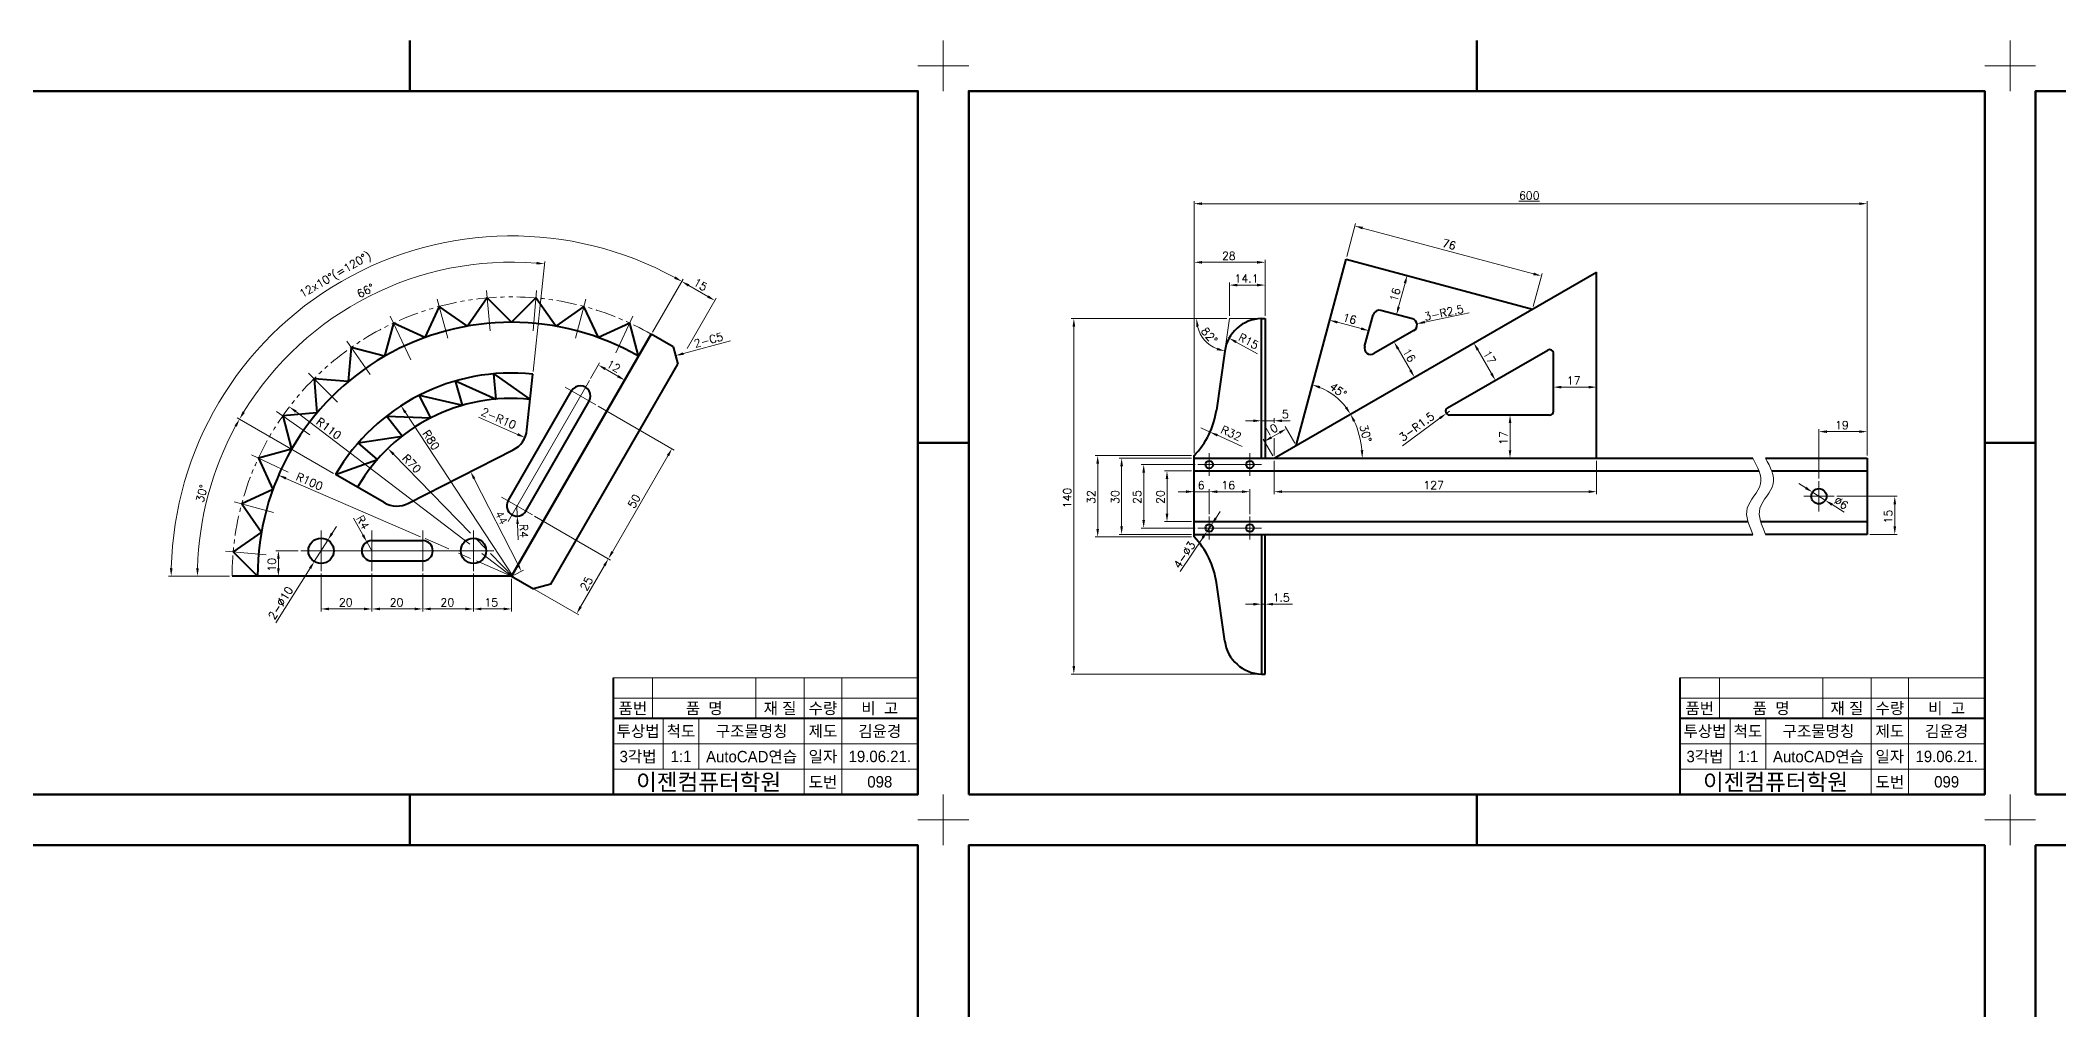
# Model space of a CAD drawing. Header units: millimetres. Extents: x 0 to 4210, y 0 to 2980.
# Drawn here: x 3005 to 3799, y 2598 to 2980 of the extents above; entities that cross this region are included whole.
import ezdxf
from ezdxf.enums import TextEntityAlignment as Align

# ---------------------------------------------------------------- set-up
doc = ezdxf.new("R2010")
doc.units = ezdxf.units.MM
doc.linetypes.add('PHANTOM2', pattern=[31.75, 15.875, -3.175, 3.175, -3.175, 3.175, -3.175])
for name, color, linetype, lineweight in [('가는선', 1, 'Continuous', 13), ('가상선', 1, 'PHANTOM2', 13), ('구분선', 1, 'PHANTOM2', 13), ('문자', 2, 'Continuous', 20), ('외곽선', 4, 'Continuous', 70), ('외형선', 3, 'Continuous', 40), ('치수선', 1, 'Continuous', 13)]:
    doc.layers.add(name, color=color, linetype=linetype, lineweight=lineweight)
doc.styles.get("Standard").update_dxf_attribs({"font": 'romans.shx'})
doc.styles.add('한글', font='')
doc.styles.get('한글').set_extended_font_data('Gulim')

msp = doc.modelspace()

# ---------------------------------------------------------------- linework, layer by layer
at = {"layer": '가는선', "ltscale": 0.5}
for p, q in [((3230, 2729), (3350, 2729)), ((3245.58, 2729), (3245.58, 2713)), ((3286.22, 2729), (3286.22, 2713)), ((3305.27, 2729), (3305.27, 2683)), ((3320.01, 2729), (3320.01, 2683)), ((3650, 2729), (3770, 2729)), ((3665.58, 2729), (3665.58, 2713)), ((3706.22, 2729), (3706.22, 2713)), ((3725.27, 2729), (3725.27, 2683)), ((3740.01, 2729), (3740.01, 2683)), ((3230, 2721), (3350, 2721)), ((3650, 2721), (3770, 2721)), ((3249.73, 2713), (3249.73, 2693)), ((3263.8, 2713), (3263.8, 2693)), ((3669.73, 2713), (3669.73, 2693)), ((3683.8, 2713), (3683.8, 2693)), ((3230, 2703), (3350, 2703)), ((3650, 2703), (3770, 2703)), ((3230, 2693), (3350, 2693)), ((3650, 2693), (3770, 2693))]:
    msp.add_line(p, q, dxfattribs=at)
for points in [[(3678.72, 2815.45), (3681.71, 2805.32), (3676.5, 2795.71), (3678.72, 2785.45)], [(3683.72, 2815.45), (3686.71, 2805.32), (3681.5, 2795.71), (3683.72, 2785.45)]]:
    msp.add_spline(points, degree=3, dxfattribs=at)
at = {"layer": '가상선', "ltscale": 0.5}
msp.add_arc((3190.06, 2768.98), 110, 60, 180, dxfattribs=at)
at = {"layer": '구분선', "ltscale": 0.5}
for points in [[(3350, 2970), (3360, 2970), (3360, 2980)], [(3360, 2980), (3360, 2970), (3370, 2970)], [(3360, 2980), (3360, 2970), (3370, 2970)], [(3770, 2970), (3780, 2970), (3780, 2980)], [(3780, 2980), (3780, 2970), (3790, 2970)], [(3780, 2980), (3780, 2970), (3790, 2970)], [(3360, 2960), (3360, 2970), (3350, 2970)], [(3370, 2970), (3360, 2970), (3360, 2960)], [(3370, 2970), (3360, 2970), (3360, 2960)], [(3780, 2960), (3780, 2970), (3770, 2970)], [(3790, 2970), (3780, 2970), (3780, 2960)], [(3790, 2970), (3780, 2970), (3780, 2960)], [(3350, 2673), (3360, 2673), (3360, 2683)], [(3350, 2673), (3360, 2673), (3360, 2683)], [(3360, 2683), (3360, 2673), (3370, 2673)], [(3360, 2683), (3360, 2673), (3370, 2673)], [(3360, 2683), (3360, 2673), (3370, 2673)], [(3360, 2683), (3360, 2673), (3370, 2673)], [(3770, 2673), (3780, 2673), (3780, 2683)], [(3770, 2673), (3780, 2673), (3780, 2683)], [(3780, 2683), (3780, 2673), (3790, 2673)], [(3780, 2683), (3780, 2673), (3790, 2673)], [(3780, 2683), (3780, 2673), (3790, 2673)], [(3780, 2683), (3780, 2673), (3790, 2673)], [(3360, 2663), (3360, 2673), (3350, 2673)], [(3370, 2673), (3360, 2673), (3360, 2663)], [(3370, 2673), (3360, 2673), (3360, 2663)], [(3780, 2663), (3780, 2673), (3770, 2673)], [(3790, 2673), (3780, 2673), (3780, 2663)], [(3790, 2673), (3780, 2673), (3780, 2663)]]:
    msp.add_lwpolyline(points, dxfattribs=at)
at = {"layer": '외곽선', "ltscale": 0.5}
for p, q in [((3150, 2980), (3150, 2970)), ((3570, 2980), (3570, 2970)), ((3150, 2970), (3150, 2960)), ((3570, 2970), (3570, 2960)), ((3350, 2821.5), (3360, 2821.5)), ((3370, 2821.5), (3360, 2821.5)), ((3370, 2821.5), (3360, 2821.5)), ((3770, 2821.5), (3780, 2821.5)), ((3790, 2821.5), (3780, 2821.5)), ((3790, 2821.5), (3780, 2821.5)), ((3350, 2683), (3350, 2729)), ((3770, 2683), (3770, 2729)), ((3150, 2683), (3150, 2673)), ((3150, 2683), (3150, 2673)), ((3570, 2683), (3570, 2673)), ((3570, 2683), (3570, 2673)), ((3150, 2673), (3150, 2663)), ((3570, 2673), (3570, 2663))]:
    msp.add_line(p, q, dxfattribs=at)
for points in [[(2950, 2683), (3350, 2683), (3350, 2960), (2950, 2960)], [(3370, 2683), (3770, 2683), (3770, 2960), (3370, 2960)], [(3790, 2683), (4190, 2683), (4190, 2960), (3790, 2960)], [(2950, 2386), (3350, 2386), (3350, 2663), (2950, 2663)], [(3370, 2386), (3770, 2386), (3770, 2663), (3370, 2663)], [(3790, 2386), (4190, 2386), (4190, 2663), (3790, 2663)]]:
    msp.add_lwpolyline(points, close=True, dxfattribs=at)
at = {"layer": '외형선', "ltscale": 0.5}
for p, q in [((3498.88, 2820.45), (3518.55, 2893.86)), ((3518.55, 2893.86), (3591.96, 2874.19)), ((3490.22, 2815.45), (3617.22, 2888.77)), ((3617.22, 2815.45), (3617.22, 2888.77)), ((3180.47, 2878.56), (3172.69, 2867.46)), ((3190.06, 2868.98), (3180.47, 2878.56)), ((3199.65, 2878.56), (3190.06, 2868.98)), ((3207.42, 2867.46), (3199.65, 2878.56)), ((3143.57, 2868.68), (3140.06, 2855.58)), ((3155.86, 2862.95), (3143.57, 2868.68)), ((3161.59, 2875.23), (3155.86, 2862.95)), ((3172.69, 2867.46), (3161.59, 2875.23)), ((3218.53, 2875.23), (3207.42, 2867.46)), ((3224.26, 2862.95), (3218.53, 2875.23)), ((3236.55, 2868.68), (3224.26, 2862.95)), ((3240.06, 2855.58), (3236.55, 2868.68)), ((3485.22, 2815.45), (3485.22, 2870.45)), ((3485.22, 2870.45), (3486.72, 2870.45)), ((3486.72, 2870.45), (3486.72, 2815.45)), ((3525.89, 2859.45), (3529.21, 2871.85)), ((3544.67, 2870.29), (3532.27, 2873.62)), ((3190.06, 2768.98), (3245.06, 2864.24)), ((3245.06, 2864.24), (3190.06, 2768.98)), ((3253.72, 2859.24), (3245.06, 2864.24)), ((3545.28, 2865.71), (3529.56, 2856.64)), ((3126.97, 2859.09), (3125.78, 2845.59)), ((3140.06, 2855.58), (3126.97, 2859.09)), ((3205.55, 2765.81), (3255.55, 2852.41)), ((3253.72, 2859.24), (3255.55, 2852.41)), ((3470.8, 2857.54), (3467.55, 2834.39)), ((3558.51, 2835.25), (3597.97, 2858.03)), ((3600.22, 2833.95), (3600.22, 2856.73)), ((3125.78, 2845.59), (3112.28, 2846.76)), ((3112.28, 2846.76), (3113.45, 2833.26)), ((3170.76, 2836.27), (3168.01, 2845.88)), ((3168.01, 2845.88), (3183.96, 2838.72)), ((3183.96, 2838.72), (3183.09, 2848.68)), ((3183.09, 2848.68), (3197.38, 2838.6)), ((3196.11, 2826.56), (3198.42, 2848.54)), ((3158.28, 2831.35), (3153.74, 2840.26)), ((3153.74, 2840.26), (3170.76, 2836.27)), ((3188.7, 2798.63), (3213.7, 2841.93)), ((3195.63, 2794.63), (3220.63, 2837.93)), ((3113.45, 2833.26), (3099.95, 2832.08)), ((3099.95, 2832.08), (3103.46, 2818.98)), ((3146.96, 2824.14), (3140.81, 2832.02)), ((3140.81, 2832.02), (3158.28, 2831.35)), ((3598.72, 2832.45), (3559.26, 2832.45)), ((3129.68, 2821.47), (3146.96, 2824.14)), ((3137.23, 2814.91), (3129.68, 2821.47)), ((3103.46, 2818.98), (3090.37, 2815.47)), ((3090.37, 2815.47), (3096.09, 2803.18)), ((3120.78, 2808.98), (3137.23, 2814.91)), ((3149.46, 2797.68), (3190.71, 2818.69)), ((3458.72, 2784.45), (3458.72, 2816.45)), ((3458.72, 2800.45), (3458.72, 2815.45)), ((3458.72, 2815.45), (3618.72, 2815.45)), ((3458.72, 2800.45), (3458.72, 2812.95)), ((3618.72, 2815.45), (3678.72, 2815.45)), ((3683.72, 2815.45), (3723.72, 2815.45)), ((3723.72, 2815.45), (3723.72, 2785.45)), ((3139.92, 2797.93), (3120.78, 2808.98)), ((3458.72, 2810.45), (3681.12, 2810.45)), ((3686.12, 2810.45), (3723.72, 2810.45)), ((3096.09, 2803.18), (3083.81, 2797.45)), ((3083.81, 2797.45), (3091.58, 2786.35)), ((3458.72, 2790.45), (3676.77, 2790.45)), ((3681.77, 2790.45), (3723.72, 2790.45)), ((3091.58, 2786.35), (3080.48, 2778.57)), ((3135.06, 2782.98), (3155.06, 2782.98)), ((3458.72, 2785.45), (3678.72, 2785.45)), ((3485.22, 2785.45), (3485.22, 2730.45)), ((3486.72, 2730.45), (3486.72, 2785.45)), ((3723.72, 2785.45), (3683.72, 2785.45)), ((3080.48, 2778.57), (3090.06, 2768.98)), ((3135.06, 2774.98), (3155.06, 2774.98)), ((3190.06, 2768.98), (3080.06, 2768.98)), ((3190.06, 2768.98), (3198.72, 2763.98)), ((3205.55, 2765.81), (3198.72, 2763.98)), ((3470.8, 2743.35), (3467.55, 2766.51)), ((3230, 2729), (3230, 2721)), ((3485.22, 2730.45), (3486.72, 2730.45)), ((3650, 2729), (3650, 2721)), ((3230, 2721), (3230, 2713)), ((3650, 2721), (3650, 2713)), ((3230, 2713), (3350, 2713)), ((3230, 2713), (3230, 2693)), ((3650, 2713), (3770, 2713)), ((3650, 2713), (3650, 2693)), ((3230, 2693), (3230, 2683)), ((3650, 2693), (3650, 2683))]:
    msp.add_line(p, q, dxfattribs=at)
for centre, radius in [((3464.72, 2812.95), 1.5), ((3480.72, 2812.95), 1.5), ((3704.72, 2800.45), 3), ((3464.72, 2787.95), 1.5), ((3480.72, 2787.95), 1.5), ((3115.06, 2778.98), 5), ((3175.06, 2778.98), 5)]:
    msp.add_circle(centre, radius, dxfattribs=at)
for centre, radius, start, end in [((3190.06, 2768.98), 100, 60, 180), ((3485.66, 2855.45), 15, 91.68172, 172), ((3531.63, 2871.2), 2.5, 75, 165), ((3544.03, 2867.88), 2.5, 300, 75), ((3528.31, 2858.8), 2.5, 165, 300), ((3598.72, 2856.73), 1.5, 0, 120), ((3190.06, 2768.98), 80, 84, 150), ((3190.06, 2768.98), 70, 84, 150), ((3217.17, 2839.93), 4, 330, 150), ((3435.86, 2838.84), 32, 315.58196, 352), ((3559.26, 2833.95), 1.5, 120, 270), ((3598.72, 2833.95), 1.5, 270, 0), ((3186.17, 2827.6), 10, 297, 354), ((3144.92, 2806.59), 10, 240, 297), ((3192.17, 2796.63), 4, 150, 330), ((3135.06, 2778.98), 4, 90, 270), ((3155.06, 2778.98), 4, 270, 90), ((3435.86, 2762.05), 32, 8, 44.41804), ((3485.66, 2745.44), 15, 188, 268.31828)]:
    msp.add_arc(centre, radius, start, end, dxfattribs=at)
at = {"layer": '치수선', "ltscale": 0.5}
for p, q in [((3458.72, 2893.59), (3458.72, 2916.68)), ((3723.72, 2826.9), (3723.72, 2916.68)), ((3720.57, 2915.68), (3461.87, 2915.68)), ((3518.81, 2894.82), (3522.3, 2907.86)), ((3525.08, 2906.08), (3592.41, 2888.04)), ((3458.72, 2817.45), (3458.72, 2893.59)), ((3461.87, 2892.59), (3483.57, 2892.59)), ((3486.72, 2884.61), (3486.72, 2893.59)), ((3472.62, 2871.45), (3472.62, 2884.61)), ((3486.72, 2871.45), (3486.72, 2884.61)), ((3539.27, 2875), (3541.78, 2884.37)), ((3592.22, 2875.15), (3595.71, 2888.19)), ((3164.95, 2862.68), (3160.81, 2878.13)), ((3181.61, 2865.61), (3180.21, 2881.55)), ((3198.51, 2865.61), (3199.91, 2881.55)), ((3215.16, 2862.68), (3219.31, 2878.13)), ((3475.77, 2883.61), (3483.57, 2883.61)), ((3150.33, 2854.17), (3142.3, 2871.39)), ((3231.05, 2856.89), (3237.81, 2871.39)), ((3471.62, 2870.45), (3410.41, 2870.45)), ((3471.62, 2870.45), (3458.69, 2870.45)), ((3470.8, 2857.54), (3472.62, 2870.45)), ((3472.62, 2870.45), (3485.22, 2870.45)), ((3485.22, 2870.45), (3472.62, 2870.45)), ((3524.51, 2866.46), (3515.14, 2868.97)), ((3566.98, 2872.71), (3549.56, 2869.04)), ((3134.42, 2848.44), (3125.24, 2861.55)), ((3257.68, 2856.64), (3276.28, 2861.63)), ((3411.41, 2867.3), (3411.41, 2733.6)), ((3483.69, 2856.55), (3475.29, 2861.2)), ((3539.05, 2858.48), (3543.9, 2850.08)), ((3570.42, 2858.12), (3575.77, 2848.85)), ((3121.47, 2837.57), (3110.16, 2848.88)), ((3188.67, 2790.57), (3220.67, 2846)), ((3211.1, 2843.43), (3223.23, 2836.43)), ((3603.37, 2843.42), (3614.07, 2843.42)), ((3110.6, 2824.62), (3097.49, 2833.8)), ((3224.1, 2835.93), (3254.03, 2818.65)), ((3482.07, 2830.19), (3478.92, 2830.19)), ((3490.22, 2830.19), (3485.22, 2830.19)), ((3490.22, 2829.43), (3490.22, 2831.19)), ((3493.37, 2830.19), (3496.52, 2830.19)), ((3540.81, 2820.37), (3555.51, 2831.19)), ((3559.26, 2833.95), (3558.05, 2833.06)), ((3583.13, 2829.3), (3583.13, 2818.6)), ((3477.71, 2820.07), (3467.93, 2824.45)), ((3489.72, 2816.31), (3485.91, 2822.91)), ((3492.34, 2825.47), (3489.13, 2823.62)), ((3490.22, 2816.45), (3490.22, 2823.28)), ((3498.38, 2821.31), (3494.57, 2827.91)), ((3704.72, 2807.45), (3704.72, 2826.9)), ((3707.87, 2825.9), (3720.57, 2825.9)), ((3723.72, 2816.45), (3723.72, 2826.9)), ((3102.15, 2809.98), (3087.65, 2816.74)), ((3251.59, 2816.42), (3229.74, 2778.58)), ((3457.72, 2816.45), (3419.79, 2816.45)), ((3420.79, 2813.3), (3420.79, 2787.6)), ((3457.72, 2815.45), (3429.22, 2815.45)), ((3459.22, 2812.95), (3437.9, 2812.95)), ((3460.22, 2812.95), (3485.22, 2812.95)), ((3464.72, 2817.45), (3464.72, 2808.45)), ((3480.72, 2817.45), (3480.72, 2808.45)), ((3490.22, 2814.45), (3490.22, 2801.25)), ((3617.22, 2814.45), (3617.22, 2801.25)), ((3175.35, 2807.34), (3192.47, 2773.74)), ((3430.22, 2812.3), (3430.22, 2788.6)), ((3438.9, 2809.8), (3438.9, 2791.1)), ((3457.72, 2810.45), (3447.08, 2810.45)), ((3448.08, 2807.3), (3448.08, 2793.6)), ((3699.53, 2803.75), (3696.87, 2805.44)), ((3704.72, 2806.45), (3704.72, 2794.45)), ((3096.36, 2794.09), (3080.91, 2798.23)), ((3186.1, 2800.13), (3198.23, 2793.13)), ((3455.57, 2802.25), (3452.42, 2802.25)), ((3464.72, 2802.25), (3458.72, 2802.25)), ((3464.72, 2793.45), (3464.72, 2803.25)), ((3467.87, 2802.25), (3471.02, 2802.25)), ((3467.87, 2802.25), (3477.57, 2802.25)), ((3480.72, 2793.45), (3480.72, 2803.25)), ((3493.37, 2802.25), (3614.07, 2802.25)), ((3698.72, 2800.45), (3710.72, 2800.45)), ((3702.18, 2802.06), (3707.25, 2798.84)), ((3714.62, 2794.15), (3709.91, 2797.15)), ((3711.72, 2800.45), (3735.58, 2800.45)), ((3734.58, 2797.3), (3734.58, 2788.6)), ((3199.1, 2792.63), (3229.03, 2775.35)), ((3457.72, 2790.45), (3447.08, 2790.45)), ((3465.55, 2789.2), (3463.88, 2786.7)), ((3464.72, 2792.45), (3464.72, 2783.45)), ((3467.29, 2791.82), (3469.04, 2794.44)), ((3480.72, 2792.45), (3480.72, 2783.45)), ((3115.06, 2786.98), (3115.06, 2770.98)), ((3135.06, 2786.98), (3135.06, 2770.98)), ((3155.06, 2786.98), (3155.06, 2770.98)), ((3175.06, 2786.98), (3175.06, 2770.98)), ((3457.72, 2784.45), (3419.79, 2784.45)), ((3457.72, 2785.45), (3429.22, 2785.45)), ((3459.22, 2787.95), (3437.9, 2787.95)), ((3453.28, 2770.77), (3462.14, 2784.08)), ((3460.22, 2787.95), (3485.22, 2787.95)), ((3724.72, 2785.45), (3735.58, 2785.45)), ((3093.43, 2777.44), (3077.49, 2778.83)), ((3107.06, 2778.98), (3183.06, 2778.98)), ((3190.95, 2769.44), (3194.79, 2771.39)), ((3482.07, 2757.95), (3478.92, 2757.95)), ((3485.22, 2757.95), (3486.72, 2757.95)), ((3489.87, 2757.95), (3497.49, 2757.95)), ((3484.22, 2730.45), (3410.41, 2730.45))]:
    msp.add_line(p, q, dxfattribs=at)
at = {"layer": '치수선', "color": 1, "ltscale": 0.5}
for p, q in [((3198.53, 2849.54), (3203.09, 2892.97)), ((3245.56, 2865.11), (3257.57, 2885.91)), ((3259.15, 2858.65), (3270.56, 2878.41)), ((3267.33, 2879.12), (3259.79, 2883.47)), ((3221.17, 2846.86), (3224.72, 2853.02)), ((3226.95, 2850.58), (3231.88, 2847.73)), ((3119.91, 2809.48), (3082.09, 2831.32)), ((3173.6, 2781.54), (3105.11, 2833.79)), ((3190.93, 2768.48), (3148.23, 2833.45)), ((3177.05, 2831.63), (3192.43, 2824.84)), ((3173.92, 2785.91), (3143.57, 2817.02)), ((3154.2, 2784.53), (3101.2, 2807.51)), ((3127.81, 2791.8), (3131.54, 2785.2)), ((3192.17, 2796.63), (3192.31, 2792.63)), ((3192.63, 2783.34), (3192.41, 2789.49)), ((3117.72, 2783.22), (3112.4, 2774.75)), ((3119.39, 2785.88), (3121.07, 2788.55)), ((3135.06, 2778.98), (3133.09, 2782.46)), ((3165.33, 2779.71), (3155.99, 2783.76)), ((3179.68, 2780.01), (3176.24, 2783.54)), ((3106.06, 2778.98), (3097.25, 2778.98)), ((3098.25, 2775.83), (3098.25, 2772.13)), ((3173.9, 2775.99), (3169.21, 2778.02)), ((3190.06, 2768.98), (3176.27, 2774.96)), ((3190.06, 2768.98), (3178.35, 2777.92)), ((3190.93, 2768.48), (3181.78, 2777.85)), ((3226.59, 2773.12), (3217.24, 2756.92)), ((3079.06, 2768.98), (3055.04, 2768.98)), ((3079.06, 2768.98), (3065.39, 2768.98)), ((3097.21, 2750.56), (3110.73, 2772.08)), ((3115.06, 2769.98), (3115.06, 2755.07)), ((3135.06, 2769.98), (3135.06, 2755.07)), ((3155.06, 2769.98), (3155.06, 2755.07)), ((3175.06, 2769.98), (3175.06, 2755.07)), ((3190.06, 2767.98), (3190.06, 2755.07)), ((3190.93, 2768.48), (3216.53, 2753.7)), ((3118.21, 2756.07), (3131.91, 2756.07)), ((3138.21, 2756.07), (3151.91, 2756.07)), ((3158.21, 2756.07), (3171.91, 2756.07)), ((3178.21, 2756.07), (3186.91, 2756.07))]:
    msp.add_line(p, q, dxfattribs=at)
at = {"layer": '치수선'}
msp.add_line((3465.06, 2825.74), (3461.36, 2827.4), dxfattribs=at)
at = {"layer": '치수선', "color": 1, "ltscale": 0.5}
for radius, start, end in [(134.01, 61.34676, 178.65324), (123.67, 85.45942, 148.54058), (123.67, 151.45942, 178.54058)]:
    msp.add_arc((3190.06, 2768.98), radius, start, end, dxfattribs=at)
at = {"layer": '치수선', "ltscale": 0.5}
for centre, radius, start, end in [((3472.62, 2870.45), 12.92, 193.99967, 248.00033), ((3498.88, 2820.45), 24.75, 37.29642, 67.70358), ((3490.22, 2815.45), 34.75, 5.19514, 24.80486)]:
    msp.add_arc(centre, radius, start, end, dxfattribs=at)
for points in [[(3461.87, 2916.2), (3461.87, 2915.15), (3458.72, 2915.68)], [(3720.57, 2916.2), (3720.57, 2915.15), (3723.72, 2915.68)], [(3525.22, 2906.59), (3524.95, 2905.57), (3522.04, 2906.9)], [(3461.87, 2893.11), (3461.87, 2892.06), (3458.72, 2892.59)], [(3483.57, 2893.11), (3483.57, 2892.06), (3486.72, 2892.59)], [(3541.27, 2884.51), (3542.29, 2884.24), (3542.6, 2887.41)], [(3592.54, 2888.55), (3592.27, 2887.53), (3595.45, 2887.23)], [(3475.77, 2884.14), (3475.77, 2883.09), (3472.62, 2883.61)], [(3483.57, 2884.14), (3483.57, 2883.09), (3486.72, 2883.61)], [(3410.88, 2867.3), (3411.93, 2867.3), (3411.41, 2870.45)], [(3459.55, 2867.26), (3460.6, 2867.39), (3459.69, 2870.45)], [(3515.28, 2869.48), (3515, 2868.47), (3512.1, 2869.79)], [(3538.76, 2875.14), (3539.78, 2874.87), (3538.45, 2871.96)], [(3549.45, 2869.56), (3549.66, 2868.53), (3546.47, 2868.39)], [(3475.55, 2861.66), (3475.04, 2860.74), (3472.54, 2862.72)], [(3524.64, 2866.97), (3524.37, 2865.96), (3527.55, 2865.65)], [(3539.51, 2858.74), (3538.6, 2858.22), (3537.48, 2861.21)], [(3570.87, 2858.38), (3569.96, 2857.85), (3568.84, 2860.84)], [(3257.81, 2856.14), (3254.63, 2855.83), (3257.54, 2857.15)], [(3467.91, 2858.97), (3467.64, 2857.96), (3470.82, 2857.65)], [(3544.36, 2850.34), (3543.45, 2849.82), (3545.48, 2847.35)], [(3576.22, 2849.11), (3575.31, 2848.59), (3577.34, 2846.12)], [(3508.1, 2842.85), (3508.43, 2843.85), (3505.28, 2844.36)], [(3603.37, 2843.94), (3603.37, 2842.89), (3600.22, 2843.42)], [(3614.07, 2843.94), (3614.07, 2842.89), (3617.22, 2843.42)], [(3482.07, 2830.71), (3482.07, 2829.66), (3485.22, 2830.19)], [(3493.37, 2830.71), (3493.37, 2829.66), (3490.22, 2830.19)], [(3519, 2835.74), (3518.13, 2835.16), (3520.31, 2832.82)], [(3521.3, 2829.79), (3522.23, 2830.27), (3520.31, 2832.82)], [(3555.2, 2831.61), (3555.82, 2830.77), (3558.05, 2833.06)], [(3582.6, 2829.3), (3583.65, 2829.3), (3583.13, 2832.45)], [(3468.14, 2824.93), (3467.71, 2823.98), (3465.06, 2825.74)], [(3488.87, 2824.08), (3489.4, 2823.17), (3486.41, 2822.05)], [(3492.08, 2825.93), (3492.6, 2825.02), (3495.07, 2827.05)], [(3707.87, 2826.42), (3707.87, 2825.37), (3704.72, 2825.9)], [(3720.57, 2826.42), (3720.57, 2825.37), (3723.72, 2825.9)], [(3251.14, 2816.68), (3252.05, 2816.16), (3253.17, 2819.15)], [(3420.27, 2813.3), (3421.32, 2813.3), (3420.79, 2816.45)], [(3429.69, 2812.3), (3430.74, 2812.3), (3430.22, 2815.45)], [(3438.37, 2809.8), (3439.42, 2809.8), (3438.9, 2812.95)], [(3525.35, 2818.62), (3524.3, 2818.57), (3524.97, 2815.45)], [(3582.6, 2818.6), (3583.65, 2818.6), (3583.13, 2815.45)], [(3175.82, 2807.57), (3174.88, 2807.1), (3173.92, 2810.14)], [(3447.55, 2807.3), (3448.6, 2807.3), (3448.08, 2810.45)], [(3455.57, 2802.78), (3455.57, 2801.73), (3458.72, 2802.25)], [(3467.87, 2802.78), (3467.87, 2801.73), (3464.72, 2802.25)], [(3477.57, 2802.78), (3477.57, 2801.73), (3480.72, 2802.25)], [(3493.37, 2802.78), (3493.37, 2801.73), (3490.22, 2802.25)], [(3614.07, 2802.78), (3614.07, 2801.73), (3617.22, 2802.25)], [(3699.81, 2804.19), (3699.24, 2803.3), (3702.18, 2802.06)], [(3710.19, 2797.59), (3709.62, 2796.71), (3707.25, 2798.84)], [(3734.06, 2797.3), (3735.11, 2797.3), (3734.58, 2800.45)], [(3438.37, 2791.1), (3439.42, 2791.1), (3438.9, 2787.95)], [(3447.55, 2793.6), (3448.6, 2793.6), (3448.08, 2790.45)], [(3466.86, 2792.11), (3467.73, 2791.53), (3465.55, 2789.2)], [(3420.27, 2787.6), (3421.32, 2787.6), (3420.79, 2784.45)], [(3429.69, 2788.6), (3430.74, 2788.6), (3430.22, 2785.45)], [(3461.7, 2784.37), (3462.58, 2783.79), (3463.88, 2786.7)], [(3734.06, 2788.6), (3735.11, 2788.6), (3734.58, 2785.45)], [(3192.94, 2773.98), (3192, 2773.51), (3193.9, 2770.94)], [(3226.14, 2773.38), (3227.05, 2772.86), (3228.17, 2775.85)], [(3229.29, 2778.84), (3230.2, 2778.31), (3228.17, 2775.85)], [(3482.07, 2758.47), (3482.07, 2757.42), (3485.22, 2757.95)], [(3489.87, 2758.47), (3489.87, 2757.42), (3486.72, 2757.95)], [(3410.88, 2733.6), (3411.93, 2733.6), (3411.41, 2730.45)]]:
    msp.add_solid(points, dxfattribs=at)
at = {"layer": '치수선', "color": 1, "ltscale": 0.5}
for points in [[(3199.9, 2892.79), (3199.8, 2891.74), (3202.99, 2891.97)], [(3254.58, 2887.04), (3254.06, 2886.13), (3257.07, 2885.04)], [(3260.06, 2883.92), (3259.53, 2883.01), (3257.07, 2885.04)], [(3267.59, 2879.57), (3267.07, 2878.66), (3270.06, 2877.54)], [(3227.21, 2851.03), (3226.69, 2850.12), (3224.22, 2852.15)], [(3232.15, 2848.18), (3231.62, 2847.27), (3234.61, 2846.15)], [(3080.96, 2828.33), (3081.88, 2827.81), (3082.96, 2830.82)], [(3085.02, 2833.26), (3084.12, 2833.79), (3082.96, 2830.82)], [(3105.43, 2834.21), (3104.79, 2833.37), (3102.6, 2835.7)], [(3148.68, 2833.74), (3147.79, 2833.17), (3146.52, 2836.1)], [(3192.64, 2825.32), (3192.22, 2824.36), (3195.31, 2823.57)], [(3143.95, 2817.38), (3143.19, 2816.65), (3141.38, 2819.28)], [(3101.41, 2808), (3101, 2807.03), (3098.31, 2808.77)], [(3192.94, 2789.5), (3191.89, 2789.47), (3192.31, 2792.63)], [(3118.95, 2786.16), (3119.84, 2785.61), (3117.72, 2783.22)], [(3131.99, 2785.46), (3131.08, 2784.95), (3133.09, 2782.46)], [(3097.73, 2775.83), (3098.78, 2775.83), (3098.25, 2778.98)], [(3110.28, 2772.36), (3111.17, 2771.8), (3112.4, 2774.75)], [(3056.61, 2772.13), (3055.56, 2772.14), (3056.04, 2768.98)], [(3066.95, 2772.12), (3065.9, 2772.14), (3066.39, 2768.98)], [(3097.73, 2772.13), (3098.78, 2772.13), (3098.25, 2768.98)], [(3216.79, 2757.19), (3217.7, 2756.66), (3215.67, 2754.2)], [(3118.21, 2756.6), (3118.21, 2755.55), (3115.06, 2756.07)], [(3131.91, 2756.6), (3131.91, 2755.55), (3135.06, 2756.07)], [(3138.21, 2756.6), (3138.21, 2755.55), (3135.06, 2756.07)], [(3151.91, 2756.6), (3151.91, 2755.55), (3155.06, 2756.07)], [(3158.21, 2756.6), (3158.21, 2755.55), (3155.06, 2756.07)], [(3171.91, 2756.6), (3171.91, 2755.55), (3175.06, 2756.07)], [(3178.21, 2756.6), (3178.21, 2755.55), (3175.06, 2756.07)], [(3186.91, 2756.6), (3186.91, 2755.55), (3190.06, 2756.07)]]:
    msp.add_solid(points, dxfattribs=at)

# ---------------------------------------------------------------- texts
at = {"layer": '문자', "ltscale": 0.5}
for s, p in [('%%U600', (3586.64, 2917.31)), ('28', (3469.72, 2893.59)), ('14.1', (3474.64, 2884.61)), ('17', (3605.49, 2844.42)), ('5', (3493.3, 2831.19)), ('19', (3711.07, 2826.9)), ('6', (3460.14, 2803.25)), ('16', (3469.49, 2803.25)), ('127', (3548.99, 2803.25)), ('1.5', (3489.66, 2758.95))]:
    msp.add_text(s, height=3.15, dxfattribs=at).set_placement(p)
for s, rotation, p in [('76', 345, (3556.11, 2898.8)), ('16', 75, (3538.72, 2876.83)), ('16', 345, (3516.97, 2869.52)), ('3-R2.5', 11.88727, (3549.65, 2869.57)), ('82°', 311, (3461.25, 2865.34)), ('R15', 331.01143, (3475.83, 2862.12)), ('16', 300, (3540.73, 2857.57)), ('17', 300, (3572.35, 2856.78)), ('45°', 322.5, (3511.7, 2843.07)), ('10', 30, (3487.44, 2823.8)), ('3-R1.5', 36.35189, (3540.97, 2821.9)), ('R32', 335.83356, (3468.96, 2825.53)), ('30°', 285, (3523.82, 2828.18)), ('17', 90, (3582.13, 2820.72)), ('50', 60, (3238.3, 2795.4)), ('140', 90, (3410.41, 2795.72)), ('32', 90, (3419.79, 2797.45)), ('30', 90, (3429.22, 2797.45)), ('25', 90, (3437.9, 2797.45)), ('20', 90, (3447.08, 2797.45)), ('∅6', 327.55973, (3710.37, 2797.94)), ('44', 297, (3183.4, 2793.73)), ('15', 90, (3733.58, 2789.72)), ('4-∅3', 56.34994, (3453.02, 2771.67))]:
    msp.add_text(s, height=3.15, rotation=rotation, dxfattribs=at).set_placement(p)
at = {"layer": '문자', "color": 2, "ltscale": 0.5}
for s, rotation, p in [('12x10°(=120°)', 30, (3107.61, 2878.49)), ('15', 330, (3261.27, 2883.77)), ('66°', 27, (3130.19, 2878.4)), ('2-C5', 14.98933, (3262.31, 2858.92)), ('12', 330, (3227.12, 2851.63)), ('R110', 322.66105, (3112.78, 2829.19)), ('2-R10', 336.19077, (3177.76, 2832.59)), ('R80', 302.97229, (3154.79, 2825.18)), ('R70', 314.06249, (3146.76, 2815.16)), ('30°', 75, (3068.71, 2797.77)), ('R100', 336.55539, (3104.86, 2807.02)), ('R4', 299.50312, (3128.72, 2791.83)), ('R4', 271.98026, (3193.19, 2789.51)), ('10', 90, (3097.25, 2770.76)), ('25', 60, (3219.55, 2762.92)), ('2-∅10', 57.87824, (3096.66, 2751.55))]:
    msp.add_text(s, height=3.15, rotation=rotation, dxfattribs=at).set_placement(p)
for s, p in [('20', (3122.06, 2757.07)), ('20', (3142.06, 2757.07)), ('20', (3162.06, 2757.07)), ('15', (3179.33, 2757.07))]:
    msp.add_text(s, height=3.15, dxfattribs=at).set_placement(p)
at = {"layer": '문자', "ltscale": 0.5, "style": '한글'}
for s, height, p in [('품번', 4.5, (3237.79, 2717)), ('품  명', 4.5, (3265.9, 2717)), ('재 질', 4.5, (3295.75, 2717)), ('수량', 4.5, (3312.64, 2717)), ('비  고', 4.5, (3335.01, 2717)), ('품번', 4.5, (3657.79, 2717)), ('품  명', 4.5, (3685.9, 2717)), ('재 질', 4.5, (3715.75, 2717)), ('수량', 4.5, (3732.64, 2717)), ('비  고', 4.5, (3755.01, 2717)), ('투상법', 4.5, (3239.86, 2708)), ('척도', 4.5, (3256.76, 2708)), ('구조물명칭', 4.5, (3284.54, 2708)), ('제도', 4.5, (3312.64, 2708)), ('김윤경', 4.5, (3335.01, 2708)), ('투상법', 4.5, (3659.86, 2708)), ('척도', 4.5, (3676.76, 2708)), ('구조물명칭', 4.5, (3704.54, 2708)), ('제도', 4.5, (3732.64, 2708)), ('김윤경', 4.5, (3755.01, 2708)), ('3각법', 4.5, (3239.86, 2698)), ('1:1', 4.5, (3256.76, 2698)), ('AutoCAD연습', 4.5, (3284.54, 2698)), ('일자', 4.5, (3312.64, 2698)), ('19.06.21.', 4.5, (3335.01, 2698)), ('3각법', 4.5, (3659.86, 2698)), ('1:1', 4.5, (3676.76, 2698)), ('AutoCAD연습', 4.5, (3704.54, 2698)), ('일자', 4.5, (3732.64, 2698)), ('19.06.21.', 4.5, (3755.01, 2698)), ('이젠컴퓨터학원', 6.5, (3267.64, 2688)), ('도번', 4.5, (3312.64, 2688)), ('098', 4.5, (3335.01, 2688)), ('이젠컴퓨터학원', 6.5, (3687.64, 2688)), ('도번', 4.5, (3732.64, 2688)), ('099', 4.5, (3755.01, 2688))]:
    msp.add_text(s, height=height, dxfattribs=at).set_placement(p, align=Align.MIDDLE)

doc.saveas('drawing.dxf')
